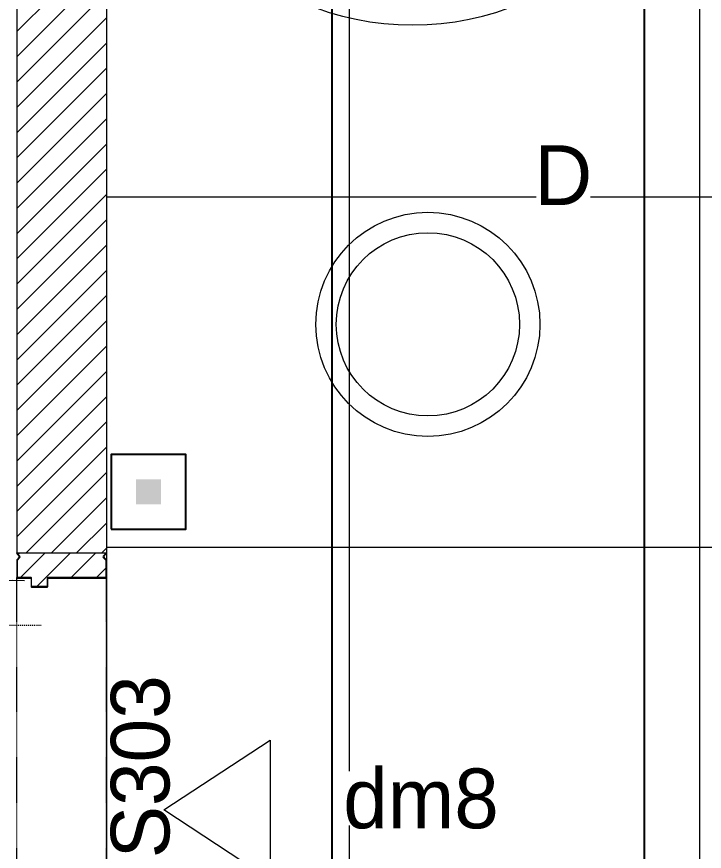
# Model space of a CAD drawing. Header units: centimetres. Extents: x 2191 to 12545, y -680 to 18662.
# Drawn here: x 8411.7 to 8549.7, y 8408.2 to 8575.7 of the extents above; entities that cross this region are included whole.
import ezdxf

# ---------------------------------------------------------------- set-up
doc = ezdxf.new("R2010")
doc.units = ezdxf.units.CM
doc.linetypes.add('Style de ligne -13', pattern=[0.147638, 0.098425, -0.049213])
doc.linetypes.add('VW-01', pattern=[0.41656, 0.20828, -0.20828])
for name, color, linetype in [('B GÈnÈral_Hatch', 252, 'Continuous'), ('B Général', 252, 'Continuous'), ('C ANNOTATIONS-niveaux', 252, 'Continuous'), ('C ANNOTATIONS-prestations', 252, 'Continuous'), ('C ANNOTATIONS-prestations_Hatch', 252, 'Continuous'), ('C ANNOTATIONS-texte', 252, 'Continuous')]:
    doc.layers.add(name, color=color, linetype=linetype)
doc.layers.add('prlm-ELEC-CFO', color=1, linetype='Continuous', lineweight=25)
doc.layers.add('prlm-GAZ', color=2, linetype='Continuous', lineweight=25)
doc.styles.add('Eurostile', font='Eurosti.TTF')
doc.styles.add('Eurostile (bold)', font='Eurostib.TTF')
doc.styles.add('prlm-elec-cfo', font='comic.ttf', dxfattribs={"height": 12})

# ---------------------------------------------------------------- blocks, each defined once
blk = doc.blocks.new('Alti BAT B R-3')
at = {"layer": 'C ANNOTATIONS-niveaux', "color": 7, "linetype": 'Continuous', "lineweight": 5}
blk.add_line((-56.75, -0.5), (55.75, -0.5), dxfattribs=at)
blk.add_circle((-0.5, -0.5), 56.25, dxfattribs=at)
at = {"layer": 'C ANNOTATIONS-niveaux', "color": 7, "attachment_point": 2, "rotation": 0, "line_spacing_factor": 0.894142, "style": 'Eurostile'}
for s, insert, char_height in [('-9,40', (0, 15.29), 11.765), ('211.10', (-0.5, -2.67), 11.765), ('Ngf', (-0.5, -19.7), 9.412)]:
    blk.add_mtext(s, dxfattribs=dict(at, insert=insert, char_height=char_height))
blk = doc.blocks.new('xi.BSO')
at = {"layer": 'prlm-ELEC-CFO', "lineweight": 5}
blk.add_hatch(color=0, dxfattribs=at).paths.add_polyline_path([(-2.5, -2.5), (2.5, -2.5), (2.5, 2.5), (-2.5, 2.5)])
at = {"layer": 'prlm-ELEC-CFO', "color": 0, "flags": 128}
blk.add_lwpolyline([(-7.5, -7.5), (7.5, -7.5), (7.5, 7.5), (-7.5, 7.5)], close=True, dxfattribs=at)
blk = doc.blocks.new('xi.lumD')
at = {"layer": 'prlm-ELEC-CFO', "color": 0, "linetype": 'ByBlock', "lineweight": 13}
for radius in [22.49, 18.39]:
    blk.add_circle((0, 0), radius, dxfattribs=at)

msp = doc.modelspace()

# ---------------------------------------------------------------- hatches: boundary and pattern name
at = {"layer": 'B GÈnÈral_Hatch', "linetype": 'Continuous', "lineweight": 5}
h = msp.add_hatch(dxfattribs=at)
h.set_pattern_fill('50_BETON', style=0, pattern_type=2)
h.set_pattern_definition([(45, (-631.1073, 4809.0284), (2.4253472, -2.6458333), [])])
h.paths.add_polyline_path([(8429.69, 8956.83), (8411.69, 8956.83), (8411.69, 8468.12), (8429.69, 8468.12)])
h = msp.add_hatch(dxfattribs=at)
h.set_pattern_fill('50_BETON', style=0, pattern_type=2)
h.set_pattern_definition([(45, (0, 0), (2.4253472, -2.6458333), [])])
edge = h.paths.add_edge_path()
edge.add_line((8429.64, 8468.12), (8429.06, 8467.45))
edge.add_line((8429.06, 8467.45), (8429.05, 8467.44))
edge.add_arc((8429.2, 8467.31), 0.2, 138.9909, 221.0091)
edge.add_line((8429.05, 8467.18), (8429.06, 8467.17))
edge.add_line((8429.06, 8467.17), (8429.55, 8466.61))
edge.add_line((8429.55, 8466.61), (8429.55, 8466.61))
edge.add_arc((8429.51, 8466.58), 0.05, 0, 41.0091, ccw=False)
edge.add_line((8429.56, 8466.58), (8429.56, 8466.58))
edge.add_line((8429.56, 8466.58), (8429.56, 8463.22))
edge.add_line((8429.56, 8463.22), (8429.56, 8463.21))
edge.add_arc((8429.52, 8463.21), 0.0435, 270, 360, ccw=False)
edge.add_line((8429.52, 8463.17), (8417.99, 8463.17))
edge.add_arc((8417.99, 8462.99), 0.174, 90, 180)
edge.add_line((8417.82, 8462.99), (8417.82, 8462.97))
edge.add_line((8417.82, 8462.97), (8417.82, 8461.42))
edge.add_line((8417.82, 8461.42), (8417.82, 8461.41))
edge.add_arc((8417.78, 8461.41), 0.0435, 270, 360, ccw=False)
edge.add_line((8417.78, 8461.37), (8414.73, 8461.37))
edge.add_arc((8414.73, 8461.41), 0.0435, 180, 270, ccw=False)
edge.add_line((8414.69, 8461.41), (8414.69, 8461.42))
edge.add_line((8414.69, 8461.42), (8414.69, 8462.97))
edge.add_line((8414.69, 8462.97), (8414.69, 8462.99))
edge.add_arc((8414.52, 8462.99), 0.174, 0, 90)
edge.add_line((8414.52, 8463.17), (8411.86, 8463.17))
edge.add_arc((8411.86, 8463.21), 0.0435, 180, 270, ccw=False)
edge.add_line((8411.82, 8463.21), (8411.82, 8463.22))
edge.add_line((8411.82, 8463.22), (8411.82, 8466.58))
edge.add_line((8411.82, 8466.58), (8411.82, 8466.58))
edge.add_arc((8411.87, 8466.58), 0.05, 138.9909, 180, ccw=False)
edge.add_line((8411.83, 8466.61), (8411.83, 8466.61))
edge.add_line((8411.83, 8466.61), (8412.32, 8467.17))
edge.add_line((8412.32, 8467.17), (8412.32, 8467.18))
edge.add_arc((8412.17, 8467.31), 0.2, 318.9909, 396.9033)
edge.add_line((8412.33, 8467.43), (8412.32, 8467.44))
edge.add_line((8412.32, 8467.44), (8411.88, 8467.95))
edge.add_line((8411.88, 8467.95), (8411.88, 8467.95))
edge.add_line((8411.88, 8467.95), (8411.74, 8468.12))
edge.add_line((8411.74, 8468.12), (8429.64, 8468.12))
at = {"layer": 'C ANNOTATIONS-prestations_Hatch', "linetype": 'Continuous', "lineweight": 9, "true_color": 0x989898}
h = msp.add_hatch(dxfattribs=at)
h.set_pattern_fill('DALETTES TERRASSE 50X50', color=252, scale=1.406016, style=0, pattern_type=2)
h.set_pattern_definition([(0, (8900.25, 8961.325), (4e-15, -70.3008), []), (270, (8900.25, 8961.325), (70.3008, 0), [])])
h.paths.add_polyline_path([(8429.69, 9091.33), (8429.69, 7874.22), (8559.69, 7874.22), (8559.69, 8360.42), (8583.34, 8360.42), (8583.34, 8525.42), (8558.38, 8525.42), (8558.38, 8946.42), (9181.69, 8946.42), (9181.69, 8961.44), (10800.34, 8961.33), (10800.34, 9091.33)])

# ---------------------------------------------------------------- linework, layer by layer
at = {"layer": 'B Général', "color": 7, "linetype": 'Continuous', "lineweight": 18}
for p, q in [((8429.69, 8956.83), (8429.69, 8468.12)), ((8411.69, 8873.51), (8411.69, 8468.12))]:
    msp.add_line(p, q, dxfattribs=at)
at = {"layer": 'B Général', "color": 7, "linetype": 'Continuous', "lineweight": 5}
for p, q in [((8429.69, 8956.83), (8429.69, 8468.12)), ((8411.69, 8873.51), (8411.69, 8468.12)), ((8411.69, 8468.12), (8429.69, 8468.12))]:
    msp.add_line(p, q, dxfattribs=at)
at = {"layer": 'B Général', "linetype": 'Style de ligne -13', "lineweight": 5}
for p, q in [((8411.69, 8369.82), (8411.69, 8463.22)), ((8429.69, 8369.82), (8429.69, 8463.22))]:
    msp.add_line(p, q, dxfattribs=at)
at = {"layer": 'B Général', "color": 49, "linetype": 'Continuous', "lineweight": 5}
for p, q in [((8441.19, 8416.52), (8462.54, 8430.52)), ((8462.54, 8430.52), (8462.54, 8402.52)), ((8462.54, 8402.52), (8441.19, 8416.52))]:
    msp.add_line(p, q, dxfattribs=at)
at = {"layer": 'B Général', "linetype": 'Continuous', "lineweight": 5, "flags": 128}
msp.add_lwpolyline([(8411.86, 8463.02), (8414.52, 8463.02, -0.414214), (8414.56, 8462.97), (8414.56, 8462.97), (8414.56, 8461.42), (8414.56, 8461.39, 0.414214), (8414.73, 8461.22), (8417.78, 8461.22, 0.414214), (8417.95, 8461.39), (8417.95, 8461.42), (8417.95, 8462.97), (8417.95, 8462.97, -0.414214), (8417.99, 8463.02), (8429.52, 8463.02, 0.414214), (8429.69, 8463.19), (8429.69, 8463.22), (8429.69, 8466.58), (8429.69, 8466.59, 0.18087), (8429.64, 8466.72), (8429.64, 8466.72), (8429.15, 8467.28), (8429.15, 8467.28, -0.373975), (8429.15, 8467.34), (8429.15, 8467.35), (8429.73, 8468.01), (8429.64, 8468.12), (8429.06, 8467.45), (8429.05, 8467.44, 0.373975), (8429.05, 8467.18), (8429.06, 8467.17), (8429.55, 8466.61), (8429.55, 8466.61, -0.18087), (8429.56, 8466.58), (8429.56, 8466.58), (8429.56, 8463.22), (8429.56, 8463.21, -0.414214), (8429.52, 8463.17), (8417.99, 8463.17, 0.414214), (8417.82, 8462.99), (8417.82, 8462.97), (8417.82, 8461.42), (8417.82, 8461.41, -0.414214), (8417.78, 8461.37), (8414.73, 8461.37, -0.414214), (8414.69, 8461.41), (8414.69, 8461.42), (8414.69, 8462.97), (8414.69, 8462.99, 0.414214), (8414.52, 8463.17), (8411.86, 8463.17, -0.414214), (8411.82, 8463.21), (8411.82, 8463.22), (8411.82, 8466.58), (8411.82, 8466.58, -0.18087), (8411.83, 8466.61), (8411.83, 8466.61), (8412.32, 8467.17), (8412.32, 8467.18, 0.353689), (8412.33, 8467.43), (8412.32, 8467.44), (8411.88, 8467.95), (8411.88, 8467.95), (8411.74, 8468.12), (8411.65, 8468.01), (8412.18, 8467.4, -0.385556), (8412.23, 8467.28), (8412.22, 8467.28), (8411.74, 8466.72), (8411.74, 8466.72, 0.18087), (8411.69, 8466.59), (8411.69, 8466.58), (8411.69, 8463.22), (8411.69, 8463.19, 0.414214)], format="xyb", close=True, dxfattribs=at)
at = {"layer": 'B Général', "color": 7, "linetype": 'Continuous', "lineweight": 5}
msp.add_arc((8411.19, 8368.02), 94.5, 88.7677, 180, dxfattribs=at)
at = {"layer": 'C ANNOTATIONS-prestations', "color": 1, "linetype": 'VW-01', "lineweight": 5, "true_color": 0xff0000}
msp.add_line((8388.14, 8453.61), (8416.58, 8453.61), dxfattribs=at)
at = {"layer": 'C ANNOTATIONS-prestations', "color": 7, "linetype": 'Continuous', "lineweight": 5, "flags": 128}
msp.add_lwpolyline([(8429.69, 9091.33), (8429.69, 7874.22), (8559.69, 7874.22), (8559.69, 8360.42), (8583.34, 8360.42), (8583.34, 8525.42), (8558.38, 8525.42), (8558.38, 8946.42), (9181.69, 8946.42), (9181.69, 8961.44), (10800.34, 8961.33), (10800.34, 9091.33)], close=True, dxfattribs=at)
at = {"layer": 'prlm-GAZ'}
for points in [[(8368.21, 8011.28), (8474.99, 8010.55), (8474.99, 9001.76), (8663.25, 9001.76), (8752.65, 8893.54)], [(8752.65, 8893.54), (8651.03, 8979.33), (8537.65, 8979.33), (8537.65, 8255.35), (8611.23, 8255.35)]]:
    msp.add_lwpolyline(points, dxfattribs=at)

# ---------------------------------------------------------------- block references
at = {"layer": 'C ANNOTATIONS-niveaux', "color": 7, "xscale": -1, "rotation": 180}
msp.add_blockref('Alti BAT B R-3', (8491.64, 8629.81), dxfattribs=at)
at = {"layer": 'prlm-ELEC-CFO', "rotation": 90}
msp.add_blockref('xi.lumD', (8494.21, 8513.97), dxfattribs=at)
at = {"layer": 'prlm-ELEC-CFO'}
msp.add_blockref('xi.BSO', (8438.13, 8480.36), dxfattribs=at)

# ---------------------------------------------------------------- texts
at = {"layer": 'C ANNOTATIONS-texte', "color": 7, "insert": (8430.58, 8401.56), "char_height": 11.765, "width": 200.4701, "attachment_point": 2, "rotation": 90, "line_spacing_factor": 0.894142, "style": 'Eurostile (bold)'}
msp.add_mtext('T2{\\fEurostile|b0|i0|c0|p0; }B {\\fEurostile|b0|i0|c0|p0;- S303}', dxfattribs=at)

# ---------------------------------------------------------------- next in the draw order: texts
at = {"layer": 'prlm-ELEC-CFO', "lineweight": 20, "char_height": 12, "attachment_point": 2, "line_spacing_factor": 0.8, "style": 'prlm-elec-cfo', "bg_fill": 3, "box_fill_scale": 0.95, "bg_fill_color": 256, "bg_fill_transparency": 0}
for s, insert in [('D', (8521.4, 8549.92)), ('dm8', (8492.83, 8424.81))]:
    msp.add_mtext(s, dxfattribs=dict(at, insert=insert))

doc.saveas('drawing.dxf')
